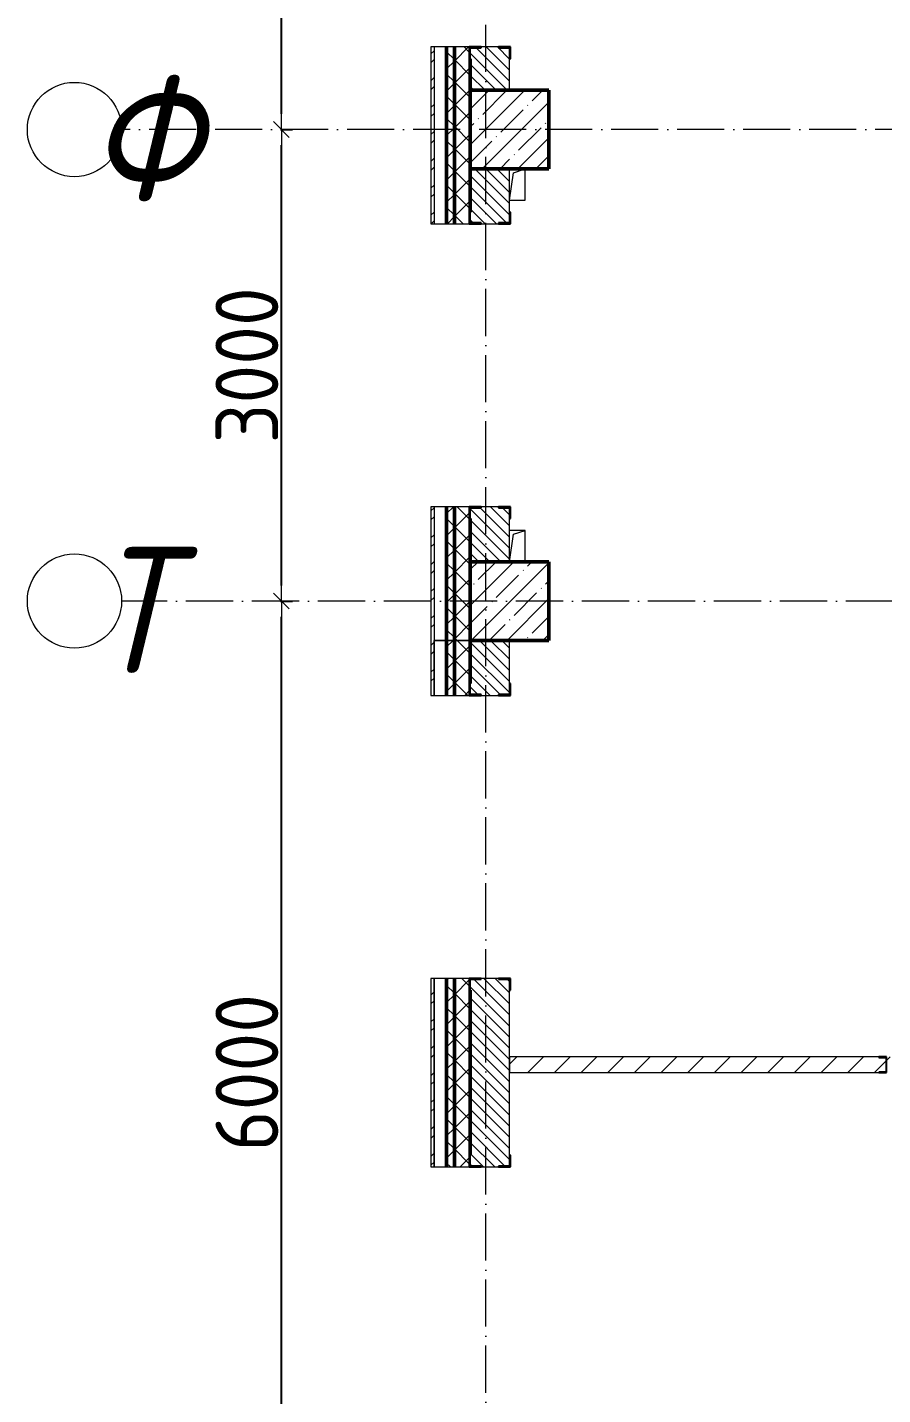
# Model space of a CAD drawing. Header units: millimetres. Extents: x -401725 to 250493, y 305116 to 802890.
# Drawn here: x 137160 to 142604, y 486448 to 495147 of the extents above; entities that cross this region are included whole.
import ezdxf

# ---------------------------------------------------------------- set-up
doc = ezdxf.new("R2010")
doc.units = ezdxf.units.MM
doc.linetypes.add('50_200_ШТРИХ_1Т_ш5_п1_п1_', pattern=[700, 500, -100, 0, -100])
for name, color, linetype, lineweight in [('A-____-____-DIMS', 7, 'Continuous', 9), ('A-GENM-____-MCUT', 7, 'Continuous', 25), ('A-GENM-____-OTLN', 7, 'Continuous', 9), ('A-GENM-____-OTLN-1', 7, 'Continuous', 25), ('A-WALL-____-MCUT-2', 7, 'Continuous', 50), ('A-WALL-____-MCUT-3', 7, 'Continuous', 9), ('A-WALL-____-PATT-1', 7, 'Continuous', 9), ('A-WALL-FNSH-MCUT-1', 7, 'Continuous', 9), ('S-COLS-____-MCUT', 7, 'Continuous', 50), ('S-COLS-____-OTLN', 7, 'Continuous', 9), ('S-GRID-____-IDEN', 7, 'Continuous', 9), ('S-GRID-____-OTLN-1', 7, '50_200_ШТРИХ_1Т_ш5_п1_п1_', 9)]:
    doc.layers.add(name, color=color, linetype=linetype, lineweight=lineweight)
doc.styles.add('ISOCPEUR_I', font='isocpeui.ttf', dxfattribs={"width": 0.9, "height": 2.5})
doc.styles.add('СПДС', font='isocpeur.ttf', dxfattribs={"width": 0.9})
doc.dimstyles.new('Размера А3', dxfattribs={"dimtxt": 200, "dimasz": 100, "dimexe": 70, "dimexo": 100, "dimgap": 20, "dimtad": 1, "dimdec": 0, "dimrnd": 10, "dimzin": 0, "dimdsep": 46, "dimtxsty": 'СПДС', "dimblk": 'ARROWHEAD_6', "dimcen": 1, "dimclrd": 256, "dimclre": 256, "dimclrt": 256, "dimazin": 0, "dimtfac": 1, "dimtdec": 0, "dimtmove": 2, "dimatfit": 3, "dimfxl": 1, "dimtolj": 1, "dimtzin": 0, "dimarcsym": 0})
pattern_1 = [(135, (142429.057, 459015.94), (-35.35534, -35.35534), [])]
pattern_2 = [(45, (142429.06, 459015.94), (-70.71068, 70.71068), []), (135, (142429.06, 459015.94), (-70.71068, -70.71068), [])]
pattern_3 = [(45, (142429.06, 459015.94), (-85.5366, 85.5366), []), (45, (142486.08, 459015.94), (-85.5366, 85.5366), [])]

# ---------------------------------------------------------------- blocks, each defined once
blk = doc.blocks.new('BSC_Колонна _Прямоугольная - 500х500-V41-АР1_План отверстий 3 этажа в осях 1-64_А-ГГ')
at = {"layer": 'S-COLS-____-OTLN'}
h = blk.add_hatch(dxfattribs=at)
h.set_pattern_fill('FP_78', color=256, style=0, pattern_type=2)
h.set_pattern_definition([(45, (2200, -32481.04), (-114.04925, 114.04925), []), (45, (2314.05, -32481.04), (-114.04925, 114.04925), [201.613, -40.323, 3.353, -36.97])])
h.paths.add_polyline_path([(-250, -250), (250, -250), (250, 250), (-250, 250), (-250, 74.1)], flags=0)
at = {"layer": 'S-COLS-____-MCUT'}
for p, q in [((250, 250), (-250, 250)), ((-250, 250), (-250, -250)), ((250, -250), (250, 250)), ((-250, -250), (250, -250))]:
    blk.add_line(p, q, dxfattribs=at)
blk = doc.blocks.new('BSC_Колонна _Прямоугольная - 500х500-V53-АР1_План отверстий 3 этажа в осях 1-64_А-ГГ')
at = {"layer": 'S-COLS-____-OTLN'}
h = blk.add_hatch(dxfattribs=at)
h.set_pattern_fill('FP_90', color=256, style=0, pattern_type=2)
h.set_pattern_definition([(45, (2200, -35481.04), (-114.04925, 114.04925), []), (45, (2314.05, -35481.04), (-114.04925, 114.04925), [201.613, -40.323, 3.353, -36.97])])
h.paths.add_polyline_path([(-250, -250), (250, -250), (250, 250), (-250, 250)], flags=0)
at = {"layer": 'S-COLS-____-MCUT'}
for p, q in [((250, 250), (-250, 250)), ((-250, 250), (-250, -250)), ((250, -250), (250, 250)), ((-250, -250), (250, -250))]:
    blk.add_line(p, q, dxfattribs=at)
blk = doc.blocks.new('Фахверк_СКБ_Уголок - 250_2700-27497298-АР1_План отверстий 3 этажа в осях 1-64_А-ГГ')
at = {"layer": 'A-GENM-____-MCUT'}
for p, q in [((200, 181), (125, 181)), ((125, 181), (125, 106)), ((131, 106), (131, 175)), ((131, 175), (200, 175)), ((200, 175), (200, 181)), ((125, 106), (131, 106)), ((131, -6), (125, -6)), ((125, -6), (125, -81)), ((125, -81), (200, -81)), ((131, -75), (131, -6)), ((200, -75), (131, -75)), ((200, -81), (200, -75))]:
    blk.add_line(p, q, dxfattribs=at)
blk = doc.blocks.new('154_Фахверк_СКБ_Швеллер - Тип_100_3960-28318856-АР1_План отверстий 3 этажа в осях 1-64_А-ГГ')
at = {"layer": 'A-GENM-____-MCUT'}
for p, q in [((175, 50), (125, 50)), ((125, 50), (125, -50)), ((128, 47), (175, 47)), ((128, -47), (128, 47)), ((175, 47), (175, 50)), ((125, -50), (175, -50)), ((175, -47), (128, -47)), ((175, -50), (175, -47))]:
    blk.add_line(p, q, dxfattribs=at)
blk = doc.blocks.new('AR_Отверстие прямоугольное _в плите_ - AR_Отверстие прямоугольное _в плите_-V174-АР1_План отверстий 3 этажа в осях 1-64_А-ГГ')
at = {"layer": 'A-GENM-____-OTLN'}
for p, q in [((-25, 75), (50, 100)), ((50, -100), (50, 100)), ((-50, -100), (-25, 75)), ((-50, -100), (50, -100))]:
    blk.add_line(p, q, dxfattribs=at)
blk = doc.blocks.new('AR_Отверстие прямоугольное _в плите_ - AR_Отверстие прямоугольное _в плите_-V175-АР1_План отверстий 3 этажа в осях 1-64_А-ГГ')
at = {"layer": 'A-GENM-____-OTLN'}
for p, q in [((50, 100), (-50, 100)), ((-25, 75), (50, 100)), ((50, -100), (50, 100)), ((-50, -100), (-25, 75))]:
    blk.add_line(p, q, dxfattribs=at)
blk = doc.blocks.new('Ось сетки - Круг_Ø6_00__ISO-2_5_0_9K_-25732049-АР1_План отверстий 3 этажа в осях 1-64_А-ГГ')
at = {"layer": 'S-GRID-____-IDEN'}
blk.add_circle((0, 0), 3, dxfattribs=at)
blk = doc.blocks.new('ARROWHEAD_6')
at = {"color": 0, "linetype": 'Continuous'}
for p, q in [((0, 0), (-1, 0)), ((-0.5, -0.5), (0.5, 0.5))]:
    blk.add_line(p, q, dxfattribs=at)
blk = doc.blocks.new('*D2560')
at = {"layer": 'A-____-____-DIMS', "lineweight": -2, "transparency": 16777216}
for p, q in [((138771.6, 491497), (138847.7, 491497)), ((138777.7, 485597), (138777.7, 491397)), ((138771.6, 485497), (138847.7, 485497))]:
    blk.add_line(p, q, dxfattribs=at)
at = {"layer": 'Defpoints', "color": 0, "transparency": 16777216}
for p in [(138671.6, 491497), (138777.7, 491497), (138671.6, 485497)]:
    blk.add_point(p, dxfattribs=at)
at = {"layer": 'A-____-____-DIMS', "lineweight": -2, "transparency": 16777216, "xscale": 100, "yscale": 100, "zscale": 100}
for p, rotation in [((138777.7, 491497), 90), ((138777.7, 485497), 270)]:
    blk.add_blockref('ARROWHEAD_6', p, dxfattribs=dict(at, rotation=rotation))
at = {"layer": 'A-____-____-DIMS', "transparency": 16777216, "insert": (138557.7, 488497), "char_height": 400, "attachment_point": 5, "rotation": 90, "style": 'СПДС'}
blk.add_mtext('\\A1;6000', dxfattribs=at)
blk = doc.blocks.new('*D2561')
at = {"layer": 'A-____-____-DIMS', "lineweight": -2, "transparency": 16777216}
for p, q in [((138771.6, 494497), (138847.7, 494497)), ((138777.7, 491597), (138777.7, 494397)), ((138771.6, 491497), (138847.7, 491497))]:
    blk.add_line(p, q, dxfattribs=at)
at = {"layer": 'Defpoints', "color": 0, "transparency": 16777216}
for p in [(138671.6, 494497), (138777.7, 494497), (138671.6, 491497)]:
    blk.add_point(p, dxfattribs=at)
at = {"layer": 'A-____-____-DIMS', "lineweight": -2, "transparency": 16777216, "xscale": 100, "yscale": 100, "zscale": 100}
for p, rotation in [((138777.7, 494497), 90), ((138777.7, 491497), 270)]:
    blk.add_blockref('ARROWHEAD_6', p, dxfattribs=dict(at, rotation=rotation))
at = {"layer": 'A-____-____-DIMS', "transparency": 16777216, "insert": (138557.7, 492997), "char_height": 400, "attachment_point": 5, "rotation": 90, "style": 'СПДС'}
blk.add_mtext('\\A1;3000', dxfattribs=at)
blk = doc.blocks.new('*D2562')
at = {"layer": 'A-____-____-DIMS', "lineweight": -2, "transparency": 16777216}
for p, q in [((138771.6, 497497), (138847.7, 497497)), ((138777.7, 494597), (138777.7, 497397)), ((138771.6, 494497), (138847.7, 494497))]:
    blk.add_line(p, q, dxfattribs=at)
at = {"layer": 'Defpoints', "color": 0, "transparency": 16777216}
for p in [(138671.6, 497497), (138777.7, 497497), (138671.6, 494497)]:
    blk.add_point(p, dxfattribs=at)
at = {"layer": 'A-____-____-DIMS', "lineweight": -2, "transparency": 16777216, "xscale": 100, "yscale": 100, "zscale": 100}
for p, rotation in [((138777.7, 497497), 90), ((138777.7, 494497), 270)]:
    blk.add_blockref('ARROWHEAD_6', p, dxfattribs=dict(at, rotation=rotation))
at = {"layer": 'A-____-____-DIMS', "transparency": 16777216, "insert": (138557.7, 495997), "char_height": 400, "attachment_point": 5, "rotation": 90, "style": 'СПДС'}
blk.add_mtext('\\A1;3000', dxfattribs=at)

msp = doc.modelspace()

# ---------------------------------------------------------------- hatches: boundary and pattern name
at = {"layer": 'A-WALL-____-PATT-1'}
h = msp.add_hatch(dxfattribs=at)
h.set_pattern_fill('FP_3', color=256, style=0, pattern_type=2)
h.set_pattern_definition(pattern_3)
h.paths.add_polyline_path([(139749.0567, 491076.983), (139749.0567, 492096.983), (139729.0567, 492096.983), (139729.0567, 491076.983)], flags=0)
h.paths.add_polyline_path([(139729.0567, 493896.983), (139749.0567, 493896.983), (139749.0567, 495021.983), (139729.0567, 495021.983), (139729.0567, 494151.2093)], flags=0)
h.paths.add_polyline_path([(139749.0567, 496821.983), (139749.0567, 497946.983), (139729.0567, 497946.983), (139729.0567, 496821.983)], flags=0)
h.paths.add_polyline_path([(139749.0567, 499746.983), (139749.0567, 500946.983), (139729.0567, 500946.983), (139729.0567, 499746.983)], flags=0)
h.paths.add_polyline_path([(139749.0567, 502746.983), (139749.0567, 503946.983), (139729.0567, 503946.983), (139729.0567, 502746.983)], flags=0)
h.paths.add_polyline_path([(139749.0567, 505746.983), (139749.0567, 506996.983), (139729.0567, 506996.983), (139729.0567, 505746.983)], flags=0)
h = msp.add_hatch(dxfattribs=at)
h.set_pattern_fill('FP_1', color=256, style=0, pattern_type=2)
h.set_pattern_definition(pattern_2)
h.paths.add_polyline_path([(139879.0567, 491246.983), (139879.0567, 492096.983), (139829.0567, 492096.983), (139829.0567, 491246.983)], flags=0)
h.paths.add_polyline_path([(139829.0567, 493896.983), (139879.0567, 493896.983), (139879.0567, 495021.983), (139829.0567, 495021.983), (139829.0567, 494151.2093)], flags=0)
h.paths.add_polyline_path([(139879.0567, 496821.983), (139879.0567, 497946.983), (139829.0567, 497946.983), (139829.0567, 496821.983)], flags=0)
h.paths.add_polyline_path([(139829.0567, 499746.983), (139879.0567, 499746.983), (139879.0567, 500946.983), (139829.0567, 500946.983)], flags=0)
h.paths.add_polyline_path([(139879.0567, 502746.983), (139879.0567, 503946.983), (139829.0567, 503946.983), (139829.0567, 502746.983)], flags=0)
h.paths.add_polyline_path([(139879.0567, 505746.983), (139879.0567, 506896.983), (139829.0567, 506896.983), (139829.0567, 505746.983)], flags=0)
h = msp.add_hatch(dxfattribs=at)
h.set_pattern_fill('FP_1', color=256, style=0, pattern_type=2)
h.set_pattern_definition(pattern_2)
h.paths.add_polyline_path([(139979.0567, 491246.983), (139979.0567, 492021.983), (139973.0567, 492021.983), (139973.0567, 492096.983), (139879.0567, 492096.983), (139879.0567, 491246.983)], flags=0)
h.paths.add_polyline_path([(139879.0567, 493896.983), (139973.0567, 493896.983), (139973.0567, 493971.983), (139979.0567, 493971.983), (139979.0567, 494946.983), (139973.0567, 494946.983), (139973.0567, 495021.983), (139879.0567, 495021.983), (139879.0567, 494151.2093)], flags=0)
h.paths.add_polyline_path([(139879.0567, 496821.983), (139973.0567, 496821.983), (139973.0567, 496896.983), (139979.0567, 496896.983), (139979.0567, 497871.983), (139973.0567, 497871.983), (139973.0567, 497946.983), (139879.0567, 497946.983), (139879.0567, 496827.983)], flags=0)
h.paths.add_polyline_path([(139879.0567, 499746.983), (139973.0567, 499746.983), (139973.0567, 499821.983), (139979.0567, 499821.983), (139979.0567, 500871.983), (139973.0567, 500871.983), (139973.0567, 500946.983), (139879.0567, 500946.983), (139879.0567, 499752.983)], flags=0)
h.paths.add_polyline_path([(139879.0567, 502746.983), (139979.0567, 502746.983), (139979.0567, 503871.983), (139973.0567, 503871.983), (139973.0567, 503946.983), (139879.0567, 503946.983), (139879.0567, 502751.5131)], flags=0)
h.paths.add_polyline_path([(139879.0567, 505746.983), (139973.0567, 505746.983), (139973.0567, 505821.983), (139979.0567, 505821.983), (139979.0567, 506846.983), (139879.0567, 506846.983), (139879.0567, 506191.6346)], flags=0)
h = msp.add_hatch(dxfattribs=at)
h.set_pattern_fill('FP_6', color=256, style=0, pattern_type=2)
h.set_pattern_definition(pattern_1)
h.paths.add_polyline_path([(139979.3722, 494746.983), (140229.0567, 494746.983), (140229.0567, 495015.983), (140160.0567, 495015.983), (140160.0567, 495021.983), (140048.0567, 495021.983), (140048.0567, 495015.983), (139979.0567, 495015.983), (139979.0567, 494746.983)], flags=0)
h.paths.add_polyline_path([(140160.0567, 496821.983), (140160.0567, 496827.983), (140229.0567, 496827.983), (140229.0567, 497246.6355), (139979.0567, 497246.6355), (139979.0567, 496827.983), (140048.0567, 496827.983), (140048.0567, 496821.983)], flags=0)
h = msp.add_hatch(dxfattribs=at)
h.set_pattern_fill('FP_6', color=256, style=0, pattern_type=2)
h.set_pattern_definition(pattern_1)
h.paths.add_polyline_path([(139979.0567, 491746.983), (140229.0567, 491746.983), (140229.0567, 492090.983), (140160.0567, 492090.983), (140160.0567, 492096.983), (140048.0567, 492096.983), (140048.0567, 492090.983), (139979.0567, 492090.983), (139979.0567, 491840.983)], flags=0)
h.paths.add_polyline_path([(140160.0567, 493896.983), (140160.0567, 493902.983), (140229.0567, 493902.983), (140229.0567, 494246.983), (139979.0567, 494246.983), (139979.0567, 493902.983), (140048.0567, 493902.983), (140048.0567, 493896.983)], flags=0)
h = msp.add_hatch(dxfattribs=at)
h.set_pattern_fill('FP_1', color=256, style=0, pattern_type=2)
h.set_pattern_definition(pattern_2)
h.paths.add_polyline_path([(139879.0567, 487896.983), (139879.0567, 489096.983), (139829.0567, 489096.983), (139829.0567, 487896.983)], flags=0)
h.paths.add_polyline_path([(139829.0567, 490896.983), (139879.0567, 490896.983), (139879.0567, 491246.983), (139829.0567, 491246.983)], flags=0)
h = msp.add_hatch(dxfattribs=at)
h.set_pattern_fill('FP_1', color=256, style=0, pattern_type=2)
h.set_pattern_definition(pattern_2)
h.paths.add_polyline_path([(139879.0567, 487896.983), (139973.0567, 487896.983), (139973.0567, 487971.983), (139979.0567, 487971.983), (139979.0567, 489021.983), (139973.0567, 489021.983), (139973.0567, 489096.983), (139879.0567, 489096.983), (139879.0567, 487902.983)], flags=0)
h.paths.add_polyline_path([(139879.0567, 490896.983), (139973.0567, 490896.983), (139973.0567, 490971.983), (139979.0567, 490971.983), (139979.0567, 491246.983), (139879.0567, 491246.983), (139879.0567, 490902.983)], flags=0)
h = msp.add_hatch(dxfattribs=at)
h.set_pattern_fill('FP_6', color=256, style=0, pattern_type=2)
h.set_pattern_definition(pattern_1)
h.paths.add_polyline_path([(140160.0567, 482746.983), (140229.0567, 482746.983), (140229.0567, 483090.983), (140160.0567, 483090.983), (140160.0567, 483096.983), (140048.0567, 483096.983), (140048.0567, 483090.983), (139979.0567, 483090.983), (139979.0567, 482746.983), (140048.0567, 482746.983)], flags=0)
h.paths.add_polyline_path([(140160.0567, 487896.983), (140160.0567, 487902.983), (140229.0567, 487902.983), (140229.0567, 489090.983), (140160.0567, 489090.983), (140160.0567, 489096.983), (140048.0567, 489096.983), (140048.0567, 489090.983), (139979.0567, 489090.983), (139979.0567, 487902.983), (140048.0567, 487902.983), (140048.0567, 487896.983)], flags=0)
h.paths.add_polyline_path([(140160.0567, 490896.983), (140160.0567, 490902.983), (140229.0567, 490902.983), (140229.0567, 491246.983), (139979.0567, 491246.983), (139979.0567, 490902.983), (140048.0567, 490902.983), (140048.0567, 490896.983)], flags=0)
h = msp.add_hatch(dxfattribs=at)
h.set_pattern_fill('FP_3', color=256, style=0, pattern_type=2)
h.set_pattern_definition(pattern_3)
h.paths.add_polyline_path([(139729.0567, 487896.983), (139749.0567, 487896.983), (139749.0567, 489096.983), (139729.0567, 489096.983)], flags=0)
h.paths.add_polyline_path([(139749.0567, 490896.983), (139749.0567, 491076.983), (139729.0567, 491076.983), (139729.0567, 490896.983)], flags=0)
h = msp.add_hatch(dxfattribs=at)
h.set_pattern_fill('FP_4', color=256, style=0, pattern_type=2)
h.set_pattern_definition([(45, (142429.06, 459015.94), (-84.8528, 84.8528), [])])
h.paths.add_polyline_path([(147279.0567, 488496.983), (147279.0567, 488596.983), (147125.0567, 488596.983), (147125.0567, 488589.383), (147083.5567, 488589.383), (147083.5567, 488504.583), (147125.0567, 488504.583), (147125.0567, 488496.983), (147138.2673, 488496.983)], flags=0)
h.paths.add_polyline_path([(145883.0567, 488496.983), (145883.0567, 488504.583), (145924.5567, 488504.583), (145924.5567, 488589.383), (145883.0567, 488589.383), (145883.0567, 488596.983), (145629.0567, 488596.983), (145629.0567, 488496.983), (145729.0567, 488496.983)], flags=0)
h.paths.add_polyline_path([(145129.0567, 488496.983), (145129.0567, 488596.983), (142629.0567, 488596.983), (142629.0567, 488496.983), (145029.0567, 488496.983)], flags=0)
h.paths.add_polyline_path([(142579.0567, 488496.983), (142579.0567, 488499.983), (142626.0567, 488499.983), (142626.0567, 488593.983), (142579.0567, 488593.983), (142579.0567, 488596.983), (140229.0567, 488596.983), (140229.0567, 488496.983), (142415.3798, 488496.983)], flags=0)

# ---------------------------------------------------------------- linework, layer by layer
at = {"layer": 'A-WALL-____-MCUT-2'}
for p, q in [((139829.0567, 493896.983), (139829.0567, 495021.983)), ((139879.0567, 493896.983), (139879.0567, 495021.983)), ((139979.0567, 494946.983), (139979.0567, 494746.983)), ((139979.0567, 494246.983), (139979.0567, 493971.983)), ((139829.0567, 491246.983), (139829.0567, 492096.983)), ((139879.0567, 491246.983), (139879.0567, 492096.983)), ((139979.0567, 492021.983), (139979.0567, 491746.983)), ((139829.0567, 490896.983), (139829.0567, 491246.983)), ((139879.0567, 490896.983), (139879.0567, 491246.983)), ((139979.0567, 491246.983), (139979.0567, 490971.983)), ((139979.0567, 490971.983), (139979.0567, 491246.983)), ((139829.0567, 487896.983), (139829.0567, 489096.983)), ((139879.0567, 487896.983), (139879.0567, 489096.983)), ((139979.0567, 489021.983), (139979.0567, 487971.983))]:
    msp.add_line(p, q, dxfattribs=at)
at = {"layer": 'A-WALL-____-MCUT-3'}
for p, q in [((139973.0567, 495021.983), (139749.0567, 495021.983)), ((139749.0567, 495021.983), (139749.0567, 493896.983)), ((140160.0567, 495021.983), (140048.0567, 495021.983)), ((140229.0567, 494746.983), (140229.0567, 494946.983)), ((140229.0567, 493971.983), (140229.0567, 494246.983)), ((139749.0567, 493896.983), (139973.0567, 493896.983)), ((140048.0567, 493896.983), (140160.0567, 493896.983)), ((139973.0567, 492096.983), (139749.0567, 492096.983)), ((139749.0567, 492096.983), (139749.0567, 491246.983)), ((140160.0567, 492096.983), (140048.0567, 492096.983)), ((140229.0567, 491746.983), (140229.0567, 492021.983)), ((139749.0567, 491246.983), (139979.0567, 491246.983)), ((139979.0567, 491246.983), (139749.0567, 491246.983)), ((139749.0567, 491246.983), (139749.0567, 490896.983)), ((140229.0567, 490971.983), (140229.0567, 491246.983)), ((139749.0567, 490896.983), (139749.0567, 491076.983)), ((139749.0567, 490896.983), (139973.0567, 490896.983)), ((140048.0567, 490896.983), (140160.0567, 490896.983)), ((139973.0567, 489096.983), (139749.0567, 489096.983)), ((139749.0567, 489096.983), (139749.0567, 487896.983)), ((139749.0567, 487896.983), (139749.0567, 489096.983)), ((140160.0567, 489096.983), (140048.0567, 489096.983)), ((140229.0567, 487971.983), (140229.0567, 489021.983)), ((139749.0567, 487896.983), (139973.0567, 487896.983)), ((140048.0567, 487896.983), (140160.0567, 487896.983))]:
    msp.add_line(p, q, dxfattribs=at)
at = {"layer": 'A-WALL-FNSH-MCUT-1'}
for p, q in [((139729.0567, 495021.983), (139729.0567, 493896.983)), ((139749.0567, 495021.983), (139729.0567, 495021.983)), ((139729.0567, 493896.983), (139749.0567, 493896.983)), ((139729.0567, 492096.983), (139729.0567, 491076.983)), ((139749.0567, 492096.983), (139729.0567, 492096.983)), ((139749.0567, 491076.983), (139749.0567, 491246.983)), ((139729.0567, 491076.983), (139729.0567, 490896.983)), ((139729.0567, 490896.983), (139749.0567, 490896.983)), ((139729.0567, 489096.983), (139729.0567, 487896.983)), ((139749.0567, 489096.983), (139729.0567, 489096.983)), ((142579.0567, 488596.983), (140229.0567, 488596.983)), ((140229.0567, 488596.983), (140229.0567, 488496.983)), ((140229.0567, 488496.983), (142579.0567, 488496.983)), ((139729.0567, 487896.983), (139749.0567, 487896.983))]:
    msp.add_line(p, q, dxfattribs=at)
at = {"layer": 'S-GRID-____-OTLN-1', "color": 251, "ltscale": 0.6, "true_color": 0x636466}
for p, q in [((140079.0567, 454533.3346), (140079.0567, 508896.9006)), ((148737.5426, 494496.983), (137760.2865, 494496.983)), ((169136.7959, 491496.983), (137760.2865, 491496.983))]:
    msp.add_line(p, q, dxfattribs=at)

# ---------------------------------------------------------------- block references
at = {"layer": 'A-GENM-____-OTLN'}
for name, p in [('AR_Отверстие прямоугольное _в плите_ - AR_Отверстие прямоугольное _в плите_-V174-АР1_План отверстий 3 этажа в осях 1-64_А-ГГ', (140279.0567, 494146.983)), ('AR_Отверстие прямоугольное _в плите_ - AR_Отверстие прямоугольное _в плите_-V175-АР1_План отверстий 3 этажа в осях 1-64_А-ГГ', (140279.0567, 491846.983))]:
    msp.add_blockref(name, p, dxfattribs=at)
at = {"layer": 'A-GENM-____-OTLN-1'}
for name, p, rotation in [('Фахверк_СКБ_Уголок - 250_2700-27497298-АР1_План отверстий 3 этажа в осях 1-64_А-ГГ', (140054.0567, 495146.983), 269.9999999999999), ('Фахверк_СКБ_Уголок - 250_2700-27497298-АР1_План отверстий 3 этажа в осях 1-64_А-ГГ', (140154.0567, 493771.983), 89.99999999999991), ('Фахверк_СКБ_Уголок - 250_2700-27497298-АР1_План отверстий 3 этажа в осях 1-64_А-ГГ', (140054.0567, 492221.983), 269.9999999999999), ('Фахверк_СКБ_Уголок - 250_2700-27497298-АР1_План отверстий 3 этажа в осях 1-64_А-ГГ', (140154.0567, 490771.983), 89.99999999999991), ('Фахверк_СКБ_Уголок - 250_2700-27497298-АР1_План отверстий 3 этажа в осях 1-64_А-ГГ', (140054.0567, 489221.983), 269.9999999999999), ('154_Фахверк_СКБ_Швеллер - Тип_100_3960-28318856-АР1_План отверстий 3 этажа в осях 1-64_А-ГГ', (142754.0567, 488546.983), 180), ('Фахверк_СКБ_Уголок - 250_2700-27497298-АР1_План отверстий 3 этажа в осях 1-64_А-ГГ', (140154.0567, 487771.983), 89.99999999999991)]:
    msp.add_blockref(name, p, dxfattribs=dict(at, rotation=rotation))
at = {"layer": 'S-COLS-____-OTLN'}
for name, p in [('BSC_Колонна _Прямоугольная - 500х500-V53-АР1_План отверстий 3 этажа в осях 1-64_А-ГГ', (140229.0567, 494496.983)), ('BSC_Колонна _Прямоугольная - 500х500-V41-АР1_План отверстий 3 этажа в осях 1-64_А-ГГ', (140229.0567, 491496.983))]:
    msp.add_blockref(name, p, dxfattribs=at)
at = {"layer": 'S-GRID-____-IDEN', "xscale": 99.99999999999993, "yscale": 99.99999999999993, "zscale": 99.99999999999993, "rotation": 89.9999999999998}
for p in [(137460.2865, 494496.983), (137460.2865, 491496.983)]:
    msp.add_blockref('Ось сетки - Круг_Ø6_00__ISO-2_5_0_9K_-25732049-АР1_План отверстий 3 этажа в осях 1-64_А-ГГ', p, dxfattribs=at)

# ---------------------------------------------------------------- texts
at = {"layer": 'S-GRID-____-IDEN', "char_height": 800, "attachment_point": 1, "style": 'ISOCPEUR_I'}
for s, insert, width in [('\\fISOCPEUR|b0|i1|c204|p34|;\\W.9;Ф', (137545.2812, 494840.3125), 281.392312), ('\\fISOCPEUR|b0|i1|c204|p34|;\\W.9;Т', (137569.1312, 491840.3125), 223.670812)]:
    msp.add_mtext(s, dxfattribs=dict(at, insert=insert, width=width))

# ---------------------------------------------------------------- dimensions: what is measured, and where the dimension line sits
at = {"layer": 'A-____-____-DIMS'}
for base, p1, p2, picture, middle in [((138777.6611, 497496.983), (138671.5951, 494496.983), (138671.5951, 497496.983), '*D2562', (138557.6611, 495996.983)), ((138777.6611, 494496.983), (138671.5951, 491496.983), (138671.5951, 494496.983), '*D2561', (138557.6611, 492996.983)), ((138777.6611, 491496.983), (138671.5951, 485496.983), (138671.5951, 491496.983), '*D2560', (138557.6611, 488496.983))]:
    dim = msp.add_linear_dim(base=base, p1=p1, p2=p2, angle=90, dimstyle='Размера А3', override={"dimtxt": 400}, dxfattribs=at)
    dim.commit()
    dim.dimension.update_dxf_attribs({"geometry": picture, "text_midpoint": middle})

doc.saveas('drawing.dxf')
